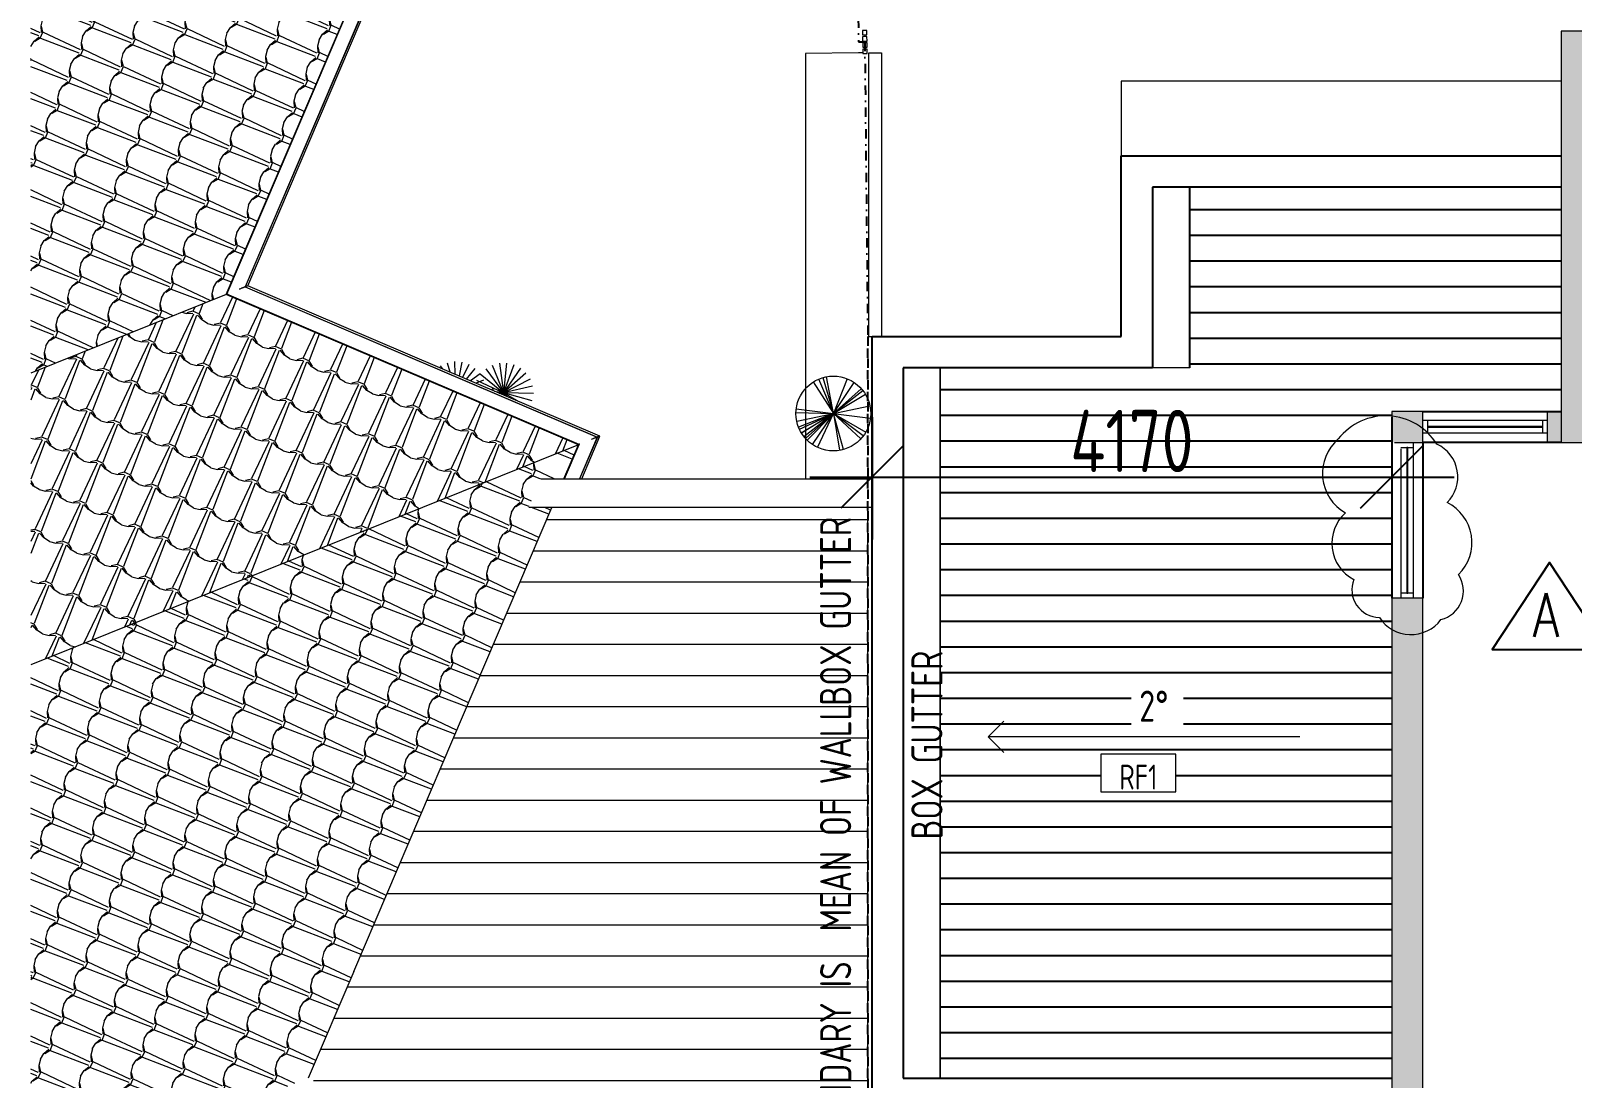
# Model space of a CAD drawing. Header units: millimetres. Extents: x -39027 to 364494, y -35256 to 94895.
# Drawn here: x 164894 to 177262, y 72484 to 80888 of the extents above; entities that cross this region are included whole.
import ezdxf

# ---------------------------------------------------------------- set-up
doc = ezdxf.new("R2010")
doc.units = ezdxf.units.MM
doc.header["$LTSCALE"] = 25
doc.header["$PDMODE"] = 3
doc.linetypes.add('BG_Dash Dot 3mm', pattern=[7, 3, -2, 0, -2])
for name, color, linetype, lineweight in [('A-ANNO-DIMS', 211, 'Continuous', 5), ('A-ANNO-IDEN', 131, 'Continuous', 5), ('A-DETL-MBND', 4, 'Continuous', 13), ('A-GLAZ', 3, 'Continuous', 5), ('A-GLAZ-CWMG', 3, 'Continuous', 5), ('A-ROOF', 132, 'Continuous', 5), ('A-ROOF-OTLN', 132, 'Continuous', 5), ('A-ROOF-PATT', 251, 'Continuous', 5), ('C-PROP-LINE', 91, 'BG_Dash Dot 3mm', 25), ('C-TOPO', 251, 'Continuous', 9), ('G-ANNO-DIMS', 3, 'Continuous', 5), ('G-ANNO-TEXT', 231, 'Continuous', 5), ('L-PLNT', 71, 'Continuous', 5), ('REVISION CLOUD', 132, 'Continuous', 5)]:
    doc.layers.add(name, color=color, linetype=linetype, lineweight=lineweight)
for name, color, linetype in [('dla-txt-n-35', 2, 'Continuous'), ('Hatch-35', 2, 'Continuous'), ('SHADING', 165, 'Continuous'), ('Symbol-5', 1, 'Continuous'), ('Wall-35', 2, 'Continuous'), ('WIN-18', 251, 'Continuous')]:
    doc.layers.add(name, color=color, linetype=linetype)
doc.styles.add('DLA-NOTES', font='romans.shx', dxfattribs={"width": 0.8})
doc.styles.add('ISOCPEUR', font='isocpeur.ttf', dxfattribs={"width": 0.75, "height": 500})
doc.styles.add('ISOCPEUR_3', font='isocpeur.ttf', dxfattribs={"width": 0.75, "height": 400})
doc.dimstyles.new('BG_STANDARD_5_Rounding_Trans', dxfattribs={"dimscale": 304.8, "dimtxt": 500, "dimasz": 1.64042, "dimexe": 1.64042, "dimexo": 0.0625, "dimgap": 0.131234, "dimtad": 1, "dimdec": 0, "dimrnd": 5, "dimzin": 0, "dimdsep": 46, "dimtxsty": 'ISOCPEUR', "dimblk1": 'OBLIQUE', "dimblk2": 'OBLIQUE', "dimsah": 1, "dimcen": 0.09, "dimdle": 1.64042, "dimazin": 0, "dimtfac": 1, "dimtdec": 4, "dimtix": 1, "dimtmove": 0, "dimatfit": 3, "dimfxl": 3.28084, "dimfxlon": 1, "dimtvp": 1, "dimtolj": 1, "dimtzin": 0, "dimarcsym": 2})

# ---------------------------------------------------------------- blocks, each defined once
blk = doc.blocks.new('Rectangular Mullion - 35mm Timber Batten_Black_-V203-PROPOSED FIRST FLOOR PLAN')
at = {"layer": 'A-DETL-MBND', "lineweight": 5}
h = blk.add_hatch(dxfattribs=at)
h.set_pattern_fill('FP_74', color=256, style=0, pattern_type=2)
h.set_pattern_definition([(275.345, (6923.97, -700.29), (-961.3299, 11180.8356), [122.343, -12111.92]), (259.271, (6935.36, -822.1), (-583.2013, -4148.2803), [155.42, -5025.19]), (225.581, (6906.4, -974.8), (10.3, -1015.95), [114.95, -1321.89]), (223.733, (6825.98, -1056.9), (-15031.03056, -14444.64997), [222.826, -22059.793]), (257.586, (6664.97, -1210.94), (2087.9785, 9131.3807), [135.55, -13419.58]), (270.581, (6635.8, -1343.3), (1026.25, -1005.65), [254, -762]), (280.043, (6638.41, -1597.31), (-738.492, 5127.6984), [123.6, -6056.485]), (276.292, (6649.66, -703.07), (-907.7606, 9155.378), [102.11, -10108.57]), (270.581, (6660.9, -804.6), (1026.25, -1005.65), [152.4, -863.6]), (242.28, (6662.396, -956.955), (-5860.57735, -11301.23054), [150.01, -14851.05]), (218.456, (6592.62, -1089.75), (5149.3642, 3975.7446), [231.684, -11352.5]), (231.292, (6411.19, -1233.84), (-4906.31395, -6236.6421), [144.4, -14295.673]), (264.241, (6320.89, -1346.52), (-710.2362, -8160.4043), [184.006, -9016.265]), (282.47, (6302.426, -1529.595), (-3089.97723, 14214.93996), [197.272, -19529.88]), (277.291, (6334.717, -706.265), (1226.4472, -9118.15894), [173.91, -17217.207]), (267.215, (6356.79, -878.77), (-731.79544, -16271.27145), [173.02, -17128.84]), (236.891, (6348.38, -1051.58), (1467.41, 1734.356), [183.16, -3480.08]), (223.091, (6248.33, -1205.01), (-10987.2057, -10363.87425), [165.393, -16373.89]), (255.65, (6127.55, -1318), (-2807.6254, -11238.79483), [157.726, -15614.836]), (270.581, (6088.5, -1470.8), (1026.25, -1005.65), [121.92, -894.08]), (283.576, (6089.695, -1592.716), (2272.7275, -9087.16), [135.55, -13419.58]), (270.581, (7099.9, -1013.5), (1026.25, -1005.65), [3.35, -1012.65]), (47.429, (6948.923, -1157.26), (-14136.86016, -15320.86738), [222.826, -22059.793]), (64.016, (6083.7, -1003.47), (188.765, 1424.387), [90.87, -2180.97]), (82.451, (6123.53, -921.78), (669.2448, 6143.7432), [143.684, -7040.52]), (113.78, (6142.41, -779.34), (-2327.606, 4951.5328), [77.38, -7660.25]), (244.016, (6948.92, -1157.26), (-188.765, -1424.387), [113.59, -2158.25]), (263.871, (6899.156, -1259.37), (1041.28477, 9141.15535), [173.91, -17217.207]), (280.706, (6880.588, -1432.286), (3293.28155, -17226.9146), [288.98, -28609.032]), (280.886, (7035.72, -699.155), (1256.256, -6051.0576), [113.59, -11245.633]), (255.057, (7057.173, -810.703), (3039.58685, 11178.29145), [189.804, -18790.642]), (227.702, (7008.23, -994.09), (12136.1333, 13259.3523), [194.107, -19216.546]), (235.886, (6877.6, -1137.66), (-6902.1816, -10303.6902), [160.644, -15903.726]), (261.119, (6787.5, -1270.66), (-634.3537, -5141.62), [185.4, -5994.684]), (277.163, (6758.88, -1453.842), (-2130.02107, 17260.1856), [265.913, -26325.352]), (278.711, (6781.73, -701.73), (-793.6982, 6128.908), [143.684, -7040.52]), (259.271, (6803.5, -843.76), (-583.2013, -4148.2803), [155.42, -5025.19]), (228.071, (6774.56, -996.46), (10138.9297, 11195.1187), [165.393, -16373.89]), (225.581, (6664.05, -1119.5), (10.3, -1015.95), [186.79, -1250.05]), (253.227, (6533.31, -1252.92), (4045.915, 13213.55093), [170.313, -16860.95]), (273.948, (6484.163, -1415.986), (-1061.8992, 16253.06645), [173.02, -17128.84]), (287.684, (6496.074, -1588.594), (3293.2511, -10083.1748), [138.19, -13680.903]), (279.327, (6527.75, -704.31), (1240.49235, -7076.2974), [133.633, -13229.76]), (255.65, (6549.406, -836.174), (-2807.6254, -11238.79483), [157.726, -15614.836]), (238.576, (6510.31, -988.98), (3180.0977, 4998.3678), [191.7, -9393.23]), (220.682, (6410.367, -1152.56), (13147.30096, 11247.34238), [252.37, -24984.547]), (254.636, (6218.99, -1317.07), (1243.852, 4000.148), [147.93, -7248.66]), (276.59, (6179.79, -1459.715), (1224.62715, -10136.96904), [194.107, -19216.546]), (293.78, (6202.07, -1652.54), (2327.606, -4951.5328), [77.38, -7660.25]), (280.043, (6222.96, -707.4), (-738.492, 5127.6984), [123.6, -6056.485]), (260.573, (6244.52, -829.106), (-1802.4521, -11215.3096), [175.39, -17363.49]), (233.176, (6215.79, -1002.126), (-9949.4577, -13367.31625), [217.433, -21525.916]), (241.526, (7101.42, -1165.87), (-3818.2327, -7246.913), [104.603, -10355.757]), (259.797, (7051.55, -1257.823), (2976.46898, 16269.24884), [217.196, -21502.404]), (277.706, (7013.07, -1471.59), (-838.2997, 7135.1286), [245.74, -7945.516])])
h.paths.add_polyline_path([(17.5, 17.5), (17.5, -17.5), (-17.5, -17.5), (-17.5, 17.5)], flags=0)
for p, q in [((-17.5, -17.5), (-17.5, 17.5)), ((-17.5, 17.5), (17.5, 17.5)), ((17.5, 17.5), (17.5, -17.5)), ((17.5, -17.5), (-17.5, -17.5))]:
    blk.add_line(p, q, dxfattribs=at)
blk = doc.blocks.new('Rectangular Mullion - 35mm Timber Batten_Black_-V204-PROPOSED FIRST FLOOR PLAN')
at = {"layer": 'A-DETL-MBND', "lineweight": 5}
for p, q in [((-17.5, -17.5), (-17.5, 17.5)), ((-17.5, 17.5), (17.5, 17.5)), ((17.5, 17.5), (17.5, -17.5)), ((17.5, -17.5), (-17.5, -17.5))]:
    blk.add_line(p, q, dxfattribs=at)
blk = doc.blocks.new('Rectangular Mullion - 35mm Timber Batten_Black_-V205-PROPOSED FIRST FLOOR PLAN')
at = {"layer": 'A-DETL-MBND', "lineweight": 5}
for p, q in [((-17.5, -17.5), (-17.5, 17.5)), ((-17.5, 17.5), (17.5, 17.5)), ((17.5, 17.5), (17.5, -17.5)), ((17.5, -17.5), (-17.5, -17.5))]:
    blk.add_line(p, q, dxfattribs=at)
blk = doc.blocks.new('Rectangular Mullion - 35mm Timber Batten_Black_-V206-PROPOSED FIRST FLOOR PLAN')
at = {"layer": 'A-DETL-MBND', "lineweight": 5}
for p, q in [((-17.5, -17.5), (-17.5, 17.5)), ((-17.5, 17.5), (17.5, 17.5)), ((17.5, 17.5), (17.5, -17.5)), ((17.5, -17.5), (-17.5, -17.5))]:
    blk.add_line(p, q, dxfattribs=at)
blk = doc.blocks.new('PLANTING_Coloured_small shrub - PLANTING_Bush 3d-1028020-PROPOSED FIRST FLOOR PLAN')
at = {"layer": 'A-DETL-MBND', "lineweight": 5}
for p, q in [((-62, 232), (-55, 207)), ((-3, 240), (-2, 164)), ((56, 233), (32, 135)), ((111, 213), (59, 112)), ((160, 179), (83, 93)), ((199, 134), (108, 72)), ((-46, 29), (-39, 25)), ((-18, 6), (-15, 5)), ((-12, 1), (-10, 1)), ((226, 81), (136, 49)), ((239, 23), (175, 17)), ((-9, -2), (-7, -1)), ((1, -10), (1, -8)), ((5, -12), (4, -11)), ((20, -25), (17, -22))]:
    blk.add_line(p, q, dxfattribs=at)
blk = doc.blocks.new('PLANTING_Coloured_small shrub - PLANTING_Bush 3d-1026871-PROPOSED FIRST FLOOR PLAN')
at = {"layer": 'A-DETL-MBND', "lineweight": 5}
for p, q in [((-116, 154), (-115, 153)), ((179, 136), (178, 135)), ((-128, 23), (0, 0)), ((-117, -209), (0, 0)), ((-62, -232), (0, 0)), ((-39, 18), (0, 0)), ((-21, 17), (0, 0)), ((-12, 16), (0, 0)), ((-7, 16), (0, 0)), ((-3, -240), (0, 0)), ((-2, 16), (0, 0)), ((2, 16), (0, 0)), ((12, 15), (0, 0)), ((6, 15), (0, 0)), ((19, 14), (0, 0)), ((32, 14), (0, 0)), ((72, 11), (0, 0)), ((226, -81), (0, 0)), ((199, -134), (0, 0)), ((160, -179), (0, 0)), ((111, -213), (0, 0)), ((56, -233), (0, 0)), ((83, 0), (95, 0)), ((-239, -16), (0, 0)), ((-228, -75), (0, 0)), ((-203, -128), (0, 0)), ((-165, -174), (0, 0)), ((239, -23), (0, 0))]:
    blk.add_line(p, q, dxfattribs=at)
blk = doc.blocks.new('PLANTING_Needle Pine 3m - PLANTING_Needle Pine 3m-2580591-PROPOSED FIRST FLOOR PLAN')
at = {"layer": 'A-DETL-MBND', "lineweight": 5}
for p, q in [((-166, 250), (0, 0)), ((-155, -257), (155, 257)), ((-155, -257), (155, 257)), ((0, 0), (-140, 265)), ((24, 299), (0, 0)), ((0, 0), (84, 288)), ((-261, -147), (261, 147)), ((-261, -147), (261, 147)), ((-229, 194), (0, 0)), ((-199, -225), (199, 225)), ((-199, -225), (199, 225)), ((0, 0), (-194, 229)), ((-172, -246), (172, 246)), ((-172, -246), (172, 246)), ((-295, -52), (295, 52)), ((-295, -52), (295, 52)), ((-289, -81), (0, 0)), ((0, 0), (-234, -188)), ((-222, -202), (0, 0)), ((0, 0), (-196, -227)), ((-170, -247), (0, 0)), ((0, 0), (-136, -267)), ((-87, -287), (0, 0)), ((-41, -297), (0, 0)), ((0, 0), (136, -267)), ((164, -251), (0, 0)), ((0, 0), (271, -128)), ((282, -101), (0, 0)), ((0, 0), (293, -65))]:
    blk.add_line(p, q, dxfattribs=at)
blk.add_circle((0, 0), 300, dxfattribs=at)
blk = doc.blocks.new('Family - ___-1009153-PROPOSED FIRST FLOOR PLAN')
at = {"layer": 'C-PROP-LINE'}
for p, q in [((-849, 9655), (-820, 7015)), ((-820, 7015), (-770, 7015)), ((-770, 7015), (-746, 4650)), ((-746, -2698), (-746, 4650))]:
    blk.add_line(p, q, dxfattribs=at)
blk = doc.blocks.new('Family - ___-2269169-PROPOSED FIRST FLOOR PLAN')
at = {"layer": 'C-PROP-LINE'}
for p, q in [((-849, 9655), (-820, 7015)), ((-820, 7015), (-770, 7015)), ((-770, 7015), (-746, 4650)), ((-746, 4650), (-746, -2698))]:
    blk.add_line(p, q, dxfattribs=at)
blk = doc.blocks.new('TAG_Material sml - BG_Material Tag-175359-PROPOSED FIRST FLOOR PLAN')
at = {"layer": 'A-ANNO-IDEN'}
for p, q in [((2.81, 1.21), (-3.19, 1.21)), ((-3.19, 1.21), (-3.19, -1.79)), ((2.81, -1.79), (2.81, 1.21)), ((-3.19, -1.79), (2.81, -1.79))]:
    blk.add_line(p, q, dxfattribs=at)
blk = doc.blocks.new('_Oblique')
at = {"color": 0, "linetype": 'ByBlock', "lineweight": -2}
blk.add_line((-0.5, -0.5), (0.5, 0.5), dxfattribs=at)
blk = doc.blocks.new('*D1219')
at = {"layer": 'A-ANNO-DIMS', "color": 0, "lineweight": -2, "transparency": 16777216}
for p, q in [((171644, 77788), (171644, 76807)), ((175814, 77788), (175814, 76807)), ((171144, 77307), (176314, 77307))]:
    blk.add_line(p, q, dxfattribs=at)
at = {"layer": 'Defpoints', "color": 0, "transparency": 16777216}
for p in [(171644, 77807), (175814, 77807), (175814, 77307)]:
    blk.add_point(p, dxfattribs=at)
at = {"layer": 'A-ANNO-DIMS', "color": 0, "lineweight": -2, "transparency": 16777216, "xscale": 500.0000000000001, "yscale": 500.0000000000001, "zscale": 500.0000000000001, "rotation": 180}
blk.add_blockref('_Oblique', (171644, 77307), dxfattribs=at)
at = {"layer": 'A-ANNO-DIMS', "color": 0, "lineweight": -2, "transparency": 16777216, "xscale": 500.0000000000001, "yscale": 500.0000000000001, "zscale": 500.0000000000001}
blk.add_blockref('_Oblique', (175814, 77307), dxfattribs=at)
at = {"layer": 'A-ANNO-DIMS', "color": 0, "transparency": 16777216, "insert": (173729, 77597), "char_height": 500, "attachment_point": 5, "style": 'ISOCPEUR'}
blk.add_mtext('\\A1;4170', dxfattribs=at)
blk = doc.blocks.new('Revision-Num')
at = {"layer": 'Symbol-5'}
blk.add_lwpolyline([(461, -698), (0, 0), (-461, -698)], close=True, dxfattribs=at)
at = {"layer": 'dla-txt-n-35', "style": 'DLA-NOTES', "width": 0.8}
blk.add_text('A', height=350, dxfattribs=at).set_placement((-136, -596))
blk = doc.blocks.new('PLANTING_Coloured tree scaleable - 7 Meters-2580589-PROPOSED SITE PLAN')
at = {"layer": 'L-PLNT', "lineweight": 9}
for p, q in [((-503, 2723), (-434, 2027)), ((-503, 2723), (-434, 2027)), ((-434, 2027), (-503, 2723)), ((-434, 2027), (-856, 2634)), ((-434, 2027), (-856, 2634)), ((-856, 2634), (-434, 2027)), ((1684, 1866), (1722, 2169)), ((1684, 1866), (1722, 2169)), ((1722, 2169), (1684, 1866)), ((1896, 2018), (1684, 1866)), ((1896, 2018), (1684, 1866)), ((1684, 1866), (1896, 2018)), ((-2286, 1563), (-2136, 1294)), ((-2286, 1563), (-2136, 1294)), ((-2136, 1294), (-2286, 1563)), ((-2136, 1294), (-2471, 1251)), ((-2136, 1294), (-2471, 1251)), ((-2471, 1251), (-2136, 1294)), ((-2728, 480), (-2399, 237)), ((-2728, 480), (-2399, 237)), ((-2399, 237), (-2728, 480)), ((2466, 391), (2705, 591)), ((2674, 565), (2705, 591)), ((2755, 302), (2466, 391)), ((-2399, 237), (-2767, 119)), ((-2399, 237), (-2767, 119)), ((-2767, 119), (-2399, 237)), ((886, -1980), (1424, -2356)), ((1048, -2474), (886, -1980)), ((-1201, -2476), (-887, -2070)), ((-887, -2070), (-856, -2614))]:
    blk.add_line(p, q, dxfattribs=at)
blk.add_circle((0, -6), 258, dxfattribs=at)
for centre, radius, start, end in [((0, 0), 2769, 51.5512, 100.4622), ((0, 0), 2769, 51.5512, 100.4622), ((0, 0), 2769, 51.5512, 100.4622), ((0, 0), 2769, 108.0083, 145.6274), ((0, 0), 2769, 108.0083, 145.6274), ((0, 0), 2769, 108.0083, 145.6274), ((0, 0), 2769, 12.3276, 46.7819), ((0, 0), 2769, 12.3276, 46.7819), ((0, 0), 2769, 13.3734, 46.7819), ((0, 0), 2769, 153.1369, 170.0213), ((0, 0), 2769, 153.1369, 170.0213), ((0, 0), 2769, 153.1369, 170.0213), ((0, 19), 2769, 300.9465, 5.8599), ((0, 19), 2769, 177.9304, 244.2846), ((0, 19), 2769, 177.9304, 202.3457), ((0, 19), 2769, 177.9304, 200.6948), ((-130, 523), 3220, 256.9579, 291.4464)]:
    blk.add_arc(centre, radius, start, end, dxfattribs=at)

msp = doc.modelspace()

# ---------------------------------------------------------------- hatches: boundary and pattern name
at = {"layer": 'A-DETL-MBND', "lineweight": 5}
h = msp.add_hatch(dxfattribs=at)
h.set_pattern_fill('FP_76', color=256, style=0, pattern_type=2)
h.set_pattern_definition([(180, (167854.63, 72215.83), (3e-14, -250), [])])
h.paths.add_polyline_path([(169613.3, 71420.9), (171610.1, 71506.2), (171610.1, 77063.6), (169073.5, 77063.6), (167120.2, 72484.3), (169413.3, 71506.2)], flags=0)
at = {"layer": 'A-ROOF-PATT', "lineweight": 5}
h = msp.add_hatch(dxfattribs=at)
h.set_pattern_fill('FP_83', color=256, style=0, pattern_type=2)
h.set_pattern_definition([(66.899, (184844.05, 64784.23), (-322.923, 137.745), [51.72, -188.28]), (154.724, (184748.518, 64607.202), (-322.922987, 137.7448635), [328.687, -5995.205]), (159.074, (184831.835, 64802.53), (-322.922897, 137.745074), [328.687, -5995.204]), (103.081, (184864.34, 64831.8), (-228.7588, 358.5001), [50.24, -544.448]), (210.717, (184844.05, 64784.23), (-417.08784, -83.00986), [50.24, -544.448]), (256.131, (184766.293, 64715.052), (-94.16393, -220.75548), [53.518, -2134.827]), (57.667, (184766.293, 64715.052), (94.16531, 220.75489), [53.518, -2134.827]), (272.893, (184753.47, 64663.09), (-94.1643, -220.7549), [52.773, -748.259]), (40.905, (184794.92, 64760.27), (94.16463, 220.75476), [52.773, -748.259])])
h.paths.add_polyline_path([(164894.3, 78142.2), (166462.9, 78772.7), (168663, 83930.6), (164927.5, 82429), (164894.3, 82351.2), (164894.3, 78772.7)], flags=0)
h = msp.add_hatch(dxfattribs=at)
h.set_pattern_fill('FP_79', color=256, style=0, pattern_type=2)
h.set_pattern_definition([(156.899, (174814.1, 91372.52), (-137.745, -322.923), [51.72, -188.28]), (244.724, (174991.128, 91276.994), (-137.744864, -322.922987), [328.687, -5995.205]), (249.074, (174795.8, 91360.31), (-137.745074, -322.922897), [328.687, -5995.204]), (193.081, (174766.53, 91392.82), (-358.5001, -228.7588), [50.24, -544.448]), (300.717, (174814.1, 91372.52), (83.0099, -417.0878), [50.24, -544.448]), (346.131, (174883.277, 91294.77), (220.75548, -94.16393), [53.518, -2134.827]), (147.667, (174883.277, 91294.77), (-220.75489, 94.16531), [53.518, -2134.827]), (2.893, (174935.24, 91281.94), (220.7549, -94.1643), [52.773, -748.259]), (130.905, (174838.06, 91323.39), (-220.75476, 94.16463), [52.773, -748.259])])
h.paths.add_polyline_path([(164894.3, 75801.1), (169288.4, 77567.4), (166462.9, 78772.7), (164894.3, 78142.2), (164894.3, 77997.4)], flags=0)
h = msp.add_hatch(dxfattribs=at)
h.set_pattern_fill('FP_78', color=256, style=0, pattern_type=2)
h.set_pattern_definition([(66.899, (185257.84, 64607.73), (-322.923, 137.745), [51.72, -188.28]), (154.724, (185162.315, 64430.697), (-322.922987, 137.7448635), [328.687, -5995.205]), (159.074, (185245.632, 64626.025), (-322.922897, 137.745074), [328.687, -5995.204]), (103.081, (185278.14, 64655.3), (-228.7588, 358.5001), [50.24, -544.448]), (210.717, (185257.85, 64607.73), (-417.0878, -83.0099), [50.24, -544.448]), (256.131, (185180.09, 64538.548), (-94.16393, -220.75548), [53.518, -2134.827]), (57.667, (185180.09, 64538.548), (94.16531, 220.75489), [53.518, -2134.827]), (272.893, (185167.26, 64486.59), (-94.1643, -220.7549), [52.773, -748.259]), (40.905, (185208.71, 64583.77), (94.16463, 220.75476), [52.773, -748.259])])
h.paths.add_polyline_path([(164894.3, 71589.5), (167120.2, 72484.3), (169073.5, 77063.6), (168889.8, 77063.6), (168987.9, 77293.6), (169171.6, 77293.6), (169288.4, 77567.4), (164894.3, 75801.1), (164894.3, 72323.9)], flags=0)
at = {"layer": 'Hatch-35'}
h = msp.add_hatch(color=256, dxfattribs=at)
h.dxf.hatch_style = 1
h.paths.add_polyline_path([(177174, 77834.9), (177064, 77834.9), (177064, 77584.9), (177174, 77584.9)])
at = {"layer": 'SHADING'}
h = msp.add_hatch(dxfattribs=at)
h.set_pattern_fill('ANSI31', color=256, scale=65, angle=135)
h.paths.add_polyline_path([(175814, 76334.9), (175814, 77584.9), (175814, 77834.9), (176064, 77834.9), (177064, 77834.9), (177174, 77834.9), (177174, 79634.9), (174194, 79634.9), (174194, 78184.5), (174190.8, 78184.5), (173897, 78184.5), (173894, 78184.5), (172194, 78184.5), (172194, 72484.5), (175814, 72484.5)])
h.paths.add_polyline_path([(173480.6, 75083), (174080.6, 75083), (174080.6, 74783), (173480.6, 74783)], flags=16)
h.paths.add_polyline_path([(173097.7, 77022.1), (174360.2, 77022.1), (174360.2, 78222.1), (173097.7, 78222.1)], flags=24)
h.paths.add_polyline_path([(173581, 74670.1), (173981, 74670.1), (173981, 75150.1), (173581, 75150.1)], flags=24)
h.paths.add_polyline_path([(172372, 74318.4), (172372, 75905.9), (171772, 75905.9), (171772, 74318.4)], flags=9)
at = {"layer": 'Wall-35'}
h = msp.add_hatch(color=256, dxfattribs=at)
h.paths.add_polyline_path([(177424, 80634.9), (177424, 80884.9), (177174, 80884.9), (177174, 80634.9), (177387.9, 80634.9)], flags=0)
h.paths.add_polyline_path([(179024, 80884.9), (179024, 80634.9), (180394, 80634.9), (180394, 80884.9)])
msp.add_hatch(color=256, dxfattribs=at).paths.add_polyline_path([(177174, 77584.9), (177424, 77584.9), (177424, 80634.9), (177174, 80634.9), (177174, 77997.4)], flags=0)
h = msp.add_hatch(color=256, dxfattribs=at)
h.paths.add_polyline_path([(176064, 72359.5), (176064, 76334.9), (175814, 76334.9), (175814, 72359.5)])
h.paths.add_polyline_path([(175837.1, 77584.9), (176064, 77584.9), (176064, 77834.9), (175814, 77834.9), (175814, 77584.9)])

# ---------------------------------------------------------------- linework, layer by layer
at = {"layer": 'A-DETL-MBND', "lineweight": 5}
for p, q in [((171619.2, 78434.6), (171619.2, 80712.2)), ((171619.2, 80712.2), (171719.2, 80712.2)), ((171719.2, 80712.2), (171719.2, 78434.6)), ((177174, 80484.9), (173644, 80484.9)), ((173644, 80484.9), (173644, 79884.9)), ((171619.2, 78434.6), (171644, 78434.6)), ((168987.9, 77293.6), (171644, 77293.6)), ((171644, 77063.6), (168889.8, 77063.6)), ((171610.1, 71276), (171610.1, 77063.6)), ((167485.8, 73341.4), (167120.2, 72484.3))]:
    msp.add_line(p, q, dxfattribs=at)
at = {"layer": 'A-GLAZ'}
for p, q in [((176104, 77761.7), (176064, 77761.7)), ((176104, 77661.7), (176104, 77761.7)), ((177024, 77712.9), (176104, 77712.9)), ((176104, 77712.9), (176104, 77706.9)), ((176104, 77706.9), (177024, 77706.9)), ((177024, 77761.7), (177024, 77661.7)), ((177064, 77761.7), (177024, 77761.7)), ((177024, 77706.9), (177024, 77712.9)), ((175887.1, 77544.9), (175987.1, 77544.9)), ((175942, 77544.9), (175936, 77544.9)), ((175936, 77544.9), (175936, 76374.9)), ((175942, 76374.9), (175942, 77544.9)), ((175987.1, 77544.9), (175987.1, 77584.9)), ((176064, 77661.7), (176104, 77661.7)), ((177024, 77661.7), (177064, 77661.7)), ((175987.1, 76374.9), (175887.1, 76374.9)), ((175936, 76374.9), (175942, 76374.9)), ((175987.1, 76334.9), (175987.1, 76374.9))]:
    msp.add_line(p, q, dxfattribs=at)
at = {"layer": 'A-GLAZ', "lineweight": 5}
for p, q in [((177024, 77761.7), (176104, 77761.7)), ((175987.1, 76374.9), (175987.1, 77544.9)), ((176104, 77661.7), (177024, 77661.7)), ((175887.1, 77534.9), (175887.1, 76334.9))]:
    msp.add_line(p, q, dxfattribs=at)
at = {"layer": 'A-ROOF'}
for p, q in [((166462.9, 78772.7), (168663, 83930.6)), ((174194, 79634.9), (174194, 78184.5)), ((166462.9, 78772.7), (164894.3, 78142.2)), ((169288.4, 77567.4), (166462.9, 78772.7)), ((172194, 72484.5), (172194, 78184.5)), ((174190.8, 78184.5), (173897, 78184.5)), ((169288.4, 77567.4), (164894.3, 75801.1)), ((169171.6, 77293.6), (169288.4, 77567.4)), ((167485.8, 73341.4), (169073.5, 77063.6))]:
    msp.add_line(p, q, dxfattribs=at)
at = {"layer": 'A-ROOF-OTLN'}
for p, q in [((168814, 83991.4), (166613.9, 78833.4)), ((168815.1, 83991.8), (166615, 78833.9)), ((166635.1, 78841.9), (168835.2, 83999.9)), ((168664.3, 83931.2), (166464.2, 78773.2)), ((168665.6, 83931.7), (166465.5, 78773.7)), ((166468.2, 78774.8), (168668.3, 83932.8)), ((173897, 78184.5), (173897, 79634.9)), ((174190.8, 78184.5), (174190.8, 79634.9)), ((166613.9, 78833.4), (169439.5, 77628.2)), ((166615, 78833.9), (169440.6, 77628.6)), ((169460.6, 77636.7), (166635.1, 78841.9)), ((166464.2, 78773.2), (169289.8, 77568)), ((166465.5, 78773.7), (169291.1, 77568.5)), ((169293.8, 77569.6), (166468.2, 78774.8)), ((171897, 72484.5), (171897, 78184.5)), ((172190.8, 72484.5), (172190.8, 78184.5)), ((173897, 78184.5), (173894, 78184.5)), ((174194, 78184.5), (174190.8, 78184.5)), ((169289.8, 77568), (169172.7, 77293.6)), ((169291.1, 77568.5), (169173.8, 77293.6)), ((169176.1, 77293.6), (169293.8, 77569.6)), ((169439.5, 77628.2), (169296.7, 77293.6)), ((169440.6, 77628.6), (169297.7, 77293.6)), ((169314.3, 77293.6), (169460.6, 77636.7))]:
    msp.add_line(p, q, dxfattribs=at)
for points, knots in [([(166613.9, 78833.4), (166613.9, 78833.4), (166613, 78833.1), (166610.3, 78832), (166607.5, 78830.8), (166604.5, 78829.6), (166601.8, 78828.6), (166599, 78827.4), (166595, 78825.8), (166590.5, 78824), (166586.8, 78822.5), (166582.9, 78821), (166575.9, 78818.1), (166569.6, 78815.6), (166565.3, 78813.9)], [0, 0, 0, 0, 0.1666667, 0.25, 0.3333333, 0.4166667, 0.4583333, 0.5, 0.5833333, 0.6666667, 0.7083333, 0.75, 0.8333333, 1, 1, 1, 1]), ([(166615.2, 78833.9), (166615.1, 78833.9), (166614.8, 78833.8), (166614.4, 78833.6), (166614, 78833.4), (166613.9, 78833.4), (166613.9, 78833.4)], [0.4, 0.4, 0.4, 0.4, 0.5, 0.6, 0.8, 1, 1, 1, 1]), ([(166635, 78841.9), (166635.1, 78841.9), (166635, 78841.9), (166634.5, 78841.7), (166634, 78841.5), (166633.4, 78841.3), (166632.9, 78841), (166632.3, 78840.8), (166631.7, 78840.6), (166631, 78840.3), (166630.3, 78840), (166629.3, 78839.6), (166628.3, 78839.2), (166627.5, 78838.9), (166626.8, 78838.6), (166626.2, 78838.3), (166625.5, 78838.1), (166624.9, 78837.8), (166624.2, 78837.6), (166623.5, 78837.3), (166622.9, 78837), (166622.3, 78836.8), (166621.6, 78836.5), (166621, 78836.3), (166620.4, 78836), (166619.9, 78835.8), (166619.1, 78835.5), (166618.4, 78835.2), (166617.8, 78835), (166617.2, 78834.7), (166616.6, 78834.5), (166615.9, 78834.2), (166615.3, 78834), (166615, 78833.9), (166615, 78833.9)], [0.29411765, 0.29411765, 0.29411765, 0.29411765, 0.35294118, 0.38235294, 0.41176471, 0.44117647, 0.45588235, 0.47058824, 0.5, 0.51470588, 0.52941176, 0.55882353, 0.58823529, 0.60294118, 0.61764706, 0.63235294, 0.64705882, 0.66176471, 0.67647059, 0.69117647, 0.70588235, 0.72058824, 0.73529412, 0.75, 0.76470588, 0.77941176, 0.79411765, 0.82352941, 0.83823529, 0.85294118, 0.88235294, 0.91176471, 0.94117647, 1, 1, 1, 1]), ([(166468.2, 78774.8), (166468.2, 78774.8), (166468.2, 78774.8), (166468, 78774.7), (166467.7, 78774.7), (166467.5, 78774.5), (166467.2, 78774.4), (166466.8, 78774.3), (166466.2, 78774.1), (166465.8, 78773.9), (166465.5, 78773.7)], [0.5, 0.5, 0.5, 0.5, 0.6, 0.65, 0.7, 0.75, 0.8, 0.85, 0.9, 1, 1, 1, 1]), ([(166473.4, 78776.9), (166472.7, 78776.6), (166471.6, 78776.2), (166470.3, 78775.7), (166469.6, 78775.4), (166469, 78775.2), (166468.5, 78775), (166468.2, 78774.9), (166468.1, 78774.8)], [0, 0, 0, 0, 0.16666667, 0.25, 0.33333333, 0.375, 0.41666667, 0.46880819, 0.46880819, 0.46880819, 0.46880819]), ([(169293.8, 77569.6), (169293.8, 77569.6), (169293.7, 77569.6), (169293.5, 77569.5), (169293.3, 77569.4), (169293.1, 77569.3), (169292.7, 77569.2), (169292.4, 77569), (169291.8, 77568.8), (169291.4, 77568.6), (169291.1, 77568.5)], [0.5, 0.5, 0.5, 0.5, 0.6, 0.65, 0.7, 0.75, 0.8, 0.85, 0.9, 1, 1, 1, 1]), ([(169298.9, 77571.7), (169298.2, 77571.4), (169297.2, 77571), (169295.9, 77570.5), (169295.1, 77570.1), (169294.6, 77569.9), (169294.1, 77569.7), (169293.8, 77569.6), (169293.7, 77569.5)], [0, 0, 0, 0, 0.16666667, 0.25, 0.33333333, 0.375, 0.41666667, 0.46880819, 0.46880819, 0.46880819, 0.46880819]), ([(169439.5, 77628.2), (169439.5, 77628.1), (169438.6, 77627.8), (169435.9, 77626.7), (169433.1, 77625.6), (169430.1, 77624.4), (169427.4, 77623.3), (169424.5, 77622.2), (169420.5, 77620.5), (169416.1, 77618.8), (169412.4, 77617.3), (169408.5, 77615.7), (169401.5, 77612.9), (169395.2, 77610.4), (169390.9, 77608.6)], [0, 0, 0, 0, 0.1666667, 0.25, 0.3333333, 0.4166667, 0.4583333, 0.5, 0.5833333, 0.6666667, 0.7083333, 0.75, 0.8333333, 1, 1, 1, 1]), ([(169440.8, 77628.7), (169440.7, 77628.6), (169440.4, 77628.5), (169440, 77628.3), (169439.6, 77628.2), (169439.5, 77628.2), (169439.5, 77628.2)], [0.4, 0.4, 0.4, 0.4, 0.5, 0.6, 0.8, 1, 1, 1, 1]), ([(169460.6, 77636.7), (169460.7, 77636.7), (169460.6, 77636.6), (169460.1, 77636.4), (169459.6, 77636.2), (169459, 77636), (169458.5, 77635.8), (169457.9, 77635.6), (169457.3, 77635.3), (169456.6, 77635), (169455.9, 77634.7), (169454.9, 77634.4), (169453.9, 77633.9), (169453, 77633.6), (169452.4, 77633.4), (169451.8, 77633.1), (169451.1, 77632.8), (169450.4, 77632.6), (169449.8, 77632.3), (169449.1, 77632), (169448.5, 77631.8), (169447.8, 77631.5), (169447.2, 77631.3), (169446.6, 77631), (169446, 77630.8), (169445.4, 77630.6), (169444.7, 77630.3), (169444, 77630), (169443.4, 77629.7), (169442.8, 77629.5), (169442.1, 77629.2), (169441.5, 77629), (169440.9, 77628.7), (169440.6, 77628.6), (169440.6, 77628.6)], [0.29411765, 0.29411765, 0.29411765, 0.29411765, 0.35294118, 0.38235294, 0.41176471, 0.44117647, 0.45588235, 0.47058824, 0.5, 0.51470588, 0.52941176, 0.55882353, 0.58823529, 0.60294118, 0.61764706, 0.63235294, 0.64705882, 0.66176471, 0.67647059, 0.69117647, 0.70588235, 0.72058824, 0.73529412, 0.75, 0.76470588, 0.77941176, 0.79411765, 0.82352941, 0.83823529, 0.85294118, 0.88235294, 0.91176471, 0.94117647, 1, 1, 1, 1])]:
    msp.add_open_spline(points, degree=3, knots=knots, dxfattribs=at)
at = {"layer": 'C-TOPO'}
for p, q in [((171585.5, 80856.1), (171585.7, 80841.1)), ((171586, 80806.1), (171586.2, 80791.1)), ((171535.6, 80711.5), (171110.1, 80707.2)), ((171110.1, 80707.2), (171110.1, 77443.1)), ((171569.5, 80711.9), (171535.6, 80711.5)), ((171586.5, 80756.1), (171586.7, 80741.1)), ((171110.1, 77443.1), (171110.1, 77293.6))]:
    msp.add_line(p, q, dxfattribs=at)
at = {"layer": 'G-ANNO-DIMS'}
for p, q in [((172576.1, 75223.3), (172701.1, 75348.3)), ((172576.1, 75223.3), (172701.1, 75098.3)), ((175076.1, 75223.3), (172576.1, 75223.3))]:
    msp.add_line(p, q, dxfattribs=at)
at = {"layer": 'REVISION CLOUD'}
msp.add_lwpolyline([(175385, 77613.1, 0.5205671), (175442.7, 77020.4, 0.5205671), (175508.6, 76485.3, 0.5205671), (175714.5, 76180.7, 0.5205671), (176208.8, 76164.2, 0.5205671), (176348.8, 76526.4, 0.5205671), (176258.2, 77102.7, 0.5205671), (176175.8, 77571.9, 0.5205671)], format="xyb", close=True, dxfattribs=at)
at = {"layer": 'Wall-35', "lineweight": 15}
for p, q in [((177424, 80884.9), (177174, 80884.9)), ((177174, 80884.9), (177174, 77584.9)), ((175814, 77834.9), (175814, 77584.9)), ((176064, 77834.9), (175814, 77834.9)), ((176064, 77584.9), (176064, 77834.9)), ((177064, 77584.9), (177064, 77834.9)), ((175837.1, 77584.9), (176064, 77584.9)), ((177174, 77584.9), (177424, 77584.9)), ((175814, 76334.9), (175814, 65613.2)), ((176064, 76334.9), (175814, 76334.9)), ((176064, 65863.2), (176064, 76334.9))]:
    msp.add_line(p, q, dxfattribs=at)
at = {"layer": 'Wall-35'}
for p, q in [((173644, 79884.9), (177174, 79884.9)), ((173644, 78434.5), (173644, 79884.9)), ((177174, 79634.9), (173894, 79634.9)), ((173894, 79634.9), (173894, 78184.5)), ((171644, 78434.5), (173644, 78434.5)), ((171644, 72234.5), (171644, 78434.5)), ((173894, 78184.5), (171894, 78184.5)), ((171894, 78184.5), (171894, 72484.5)), ((177064, 77834.9), (177174, 77834.9)), ((177174, 77584.9), (177064, 77584.9)), ((171894, 72484.5), (175814, 72484.5))]:
    msp.add_line(p, q, dxfattribs=at)
at = {"layer": 'WIN-18'}
for p, q in [((176064, 77834.9), (177064, 77834.9)), ((175814, 77584.9), (175814, 76334.9)), ((176064, 77584.9), (176064, 76334.9)), ((177064, 77584.9), (176064, 77584.9))]:
    msp.add_line(p, q, dxfattribs=at)

# ---------------------------------------------------------------- block references
at = {"layer": 'A-ANNO-IDEN', "xscale": 99.99999999999993, "yscale": 99.99999999999993, "zscale": 99.99999999999993}
msp.add_blockref('TAG_Material sml - BG_Material Tag-175359-PROPOSED FIRST FLOOR PLAN', (173799.8, 74962.2), dxfattribs=at)
at = {"layer": 'A-GLAZ-CWMG', "lineweight": 5, "extrusion": (0, 0, -1), "rotation": 269.4189036324616}
for name, p in [('Rectangular Mullion - 35mm Timber Batten_Black_-V203-PROPOSED FIRST FLOOR PLAN', (-171585.4, 80873.6)), ('Rectangular Mullion - 35mm Timber Batten_Black_-V204-PROPOSED FIRST FLOOR PLAN', (-171585.9, 80823.6)), ('Rectangular Mullion - 35mm Timber Batten_Black_-V205-PROPOSED FIRST FLOOR PLAN', (-171586.4, 80773.6)), ('Rectangular Mullion - 35mm Timber Batten_Black_-V206-PROPOSED FIRST FLOOR PLAN', (-171586.9, 80723.6))]:
    msp.add_blockref(name, p, dxfattribs=at)
at = {"layer": 'C-PROP-LINE'}
for name in ['Family - ___-1009153-PROPOSED FIRST FLOOR PLAN', 'Family - ___-2269169-PROPOSED FIRST FLOOR PLAN']:
    msp.add_blockref(name, (172355.8, 73784.3), dxfattribs=at)
at = {"layer": 'L-PLNT', "lineweight": 9, "xscale": 0.7980000000000003, "yscale": 0.7980000000000003, "zscale": 0.7980000000000003, "rotation": 336.899377919427}
msp.add_blockref('PLANTING_Coloured tree scaleable - 7 Meters-2580589-PROPOSED SITE PLAN', (173208.2, 83345.4), dxfattribs=at)
at = {"layer": 'L-PLNT', "lineweight": 5}
for name, p, rotation in [('PLANTING_Coloured_small shrub - PLANTING_Bush 3d-1028020-PROPOSED FIRST FLOOR PLAN', (168304.8, 77994.4), 16.35853637174537), ('PLANTING_Coloured_small shrub - PLANTING_Bush 3d-1026871-PROPOSED FIRST FLOOR PLAN', (168686.7, 77983.6), 160.4157900678597), ('PLANTING_Needle Pine 3m - PLANTING_Needle Pine 3m-2580591-PROPOSED FIRST FLOOR PLAN', (171333.5, 77817.4), 342.6805328409963)]:
    msp.add_blockref(name, p, dxfattribs=dict(at, rotation=rotation))
at = {"layer": 'REVISION CLOUD'}
msp.add_blockref('Revision-Num', (177079.6, 76621.7), dxfattribs=at)

# ---------------------------------------------------------------- texts
at = {"layer": 'A-ANNO-IDEN', "insert": (173781, 75000.1), "char_height": 200, "width": 357.6, "attachment_point": 2, "line_spacing_factor": 1.153846, "style": 'ISOCPEUR_3'}
msp.add_mtext('RF1', dxfattribs=at)
at = {"layer": 'G-ANNO-TEXT', "color": 7, "lineweight": 13, "char_height": 250, "rotation": 90, "line_spacing_factor": 1.153846, "style": 'ISOCPEUR'}
for s, insert, width, attachment_point in [('BOX GUTTER', (171226.9, 75472.9), 1752, 1), ('BOX GUTTER', (171959.5, 74399.6), 1752, 1), ('BOUNDARY IS  MEAN OF WALL', (171226.9, 73642.5), 4236, 2)]:
    msp.add_mtext(s, dxfattribs=dict(at, insert=insert, width=width, attachment_point=attachment_point))

# ---------------------------------------------------------------- dimensions: what is measured, and where the dimension line sits
at = {"layer": 'A-ANNO-DIMS'}
dim = msp.add_linear_dim(base=(175814, 77307.1), p1=(171644, 77807.1), p2=(175814, 77807.1), dimstyle='BG_STANDARD_5_Rounding_Trans', override={"dimpost": '<>', "dimfxl": 4170}, dxfattribs=at)
dim.commit()
dim.dimension.update_dxf_attribs({"geometry": '*D1219', "text_midpoint": (173729, 77597.1)})

# ---------------------------------------------------------------- next in the draw order: texts
at = {"layer": 'G-ANNO-DIMS', "insert": (173787.3, 75594.4), "char_height": 250, "width": 291, "attachment_point": 1, "line_spacing_factor": 1.153846, "style": 'ISOCPEUR', "bg_fill": 3, "box_fill_scale": 1.25, "bg_fill_color": 0, "bg_fill_transparency": 0}
msp.add_mtext('2°', dxfattribs=at)

doc.saveas('drawing.dxf')
